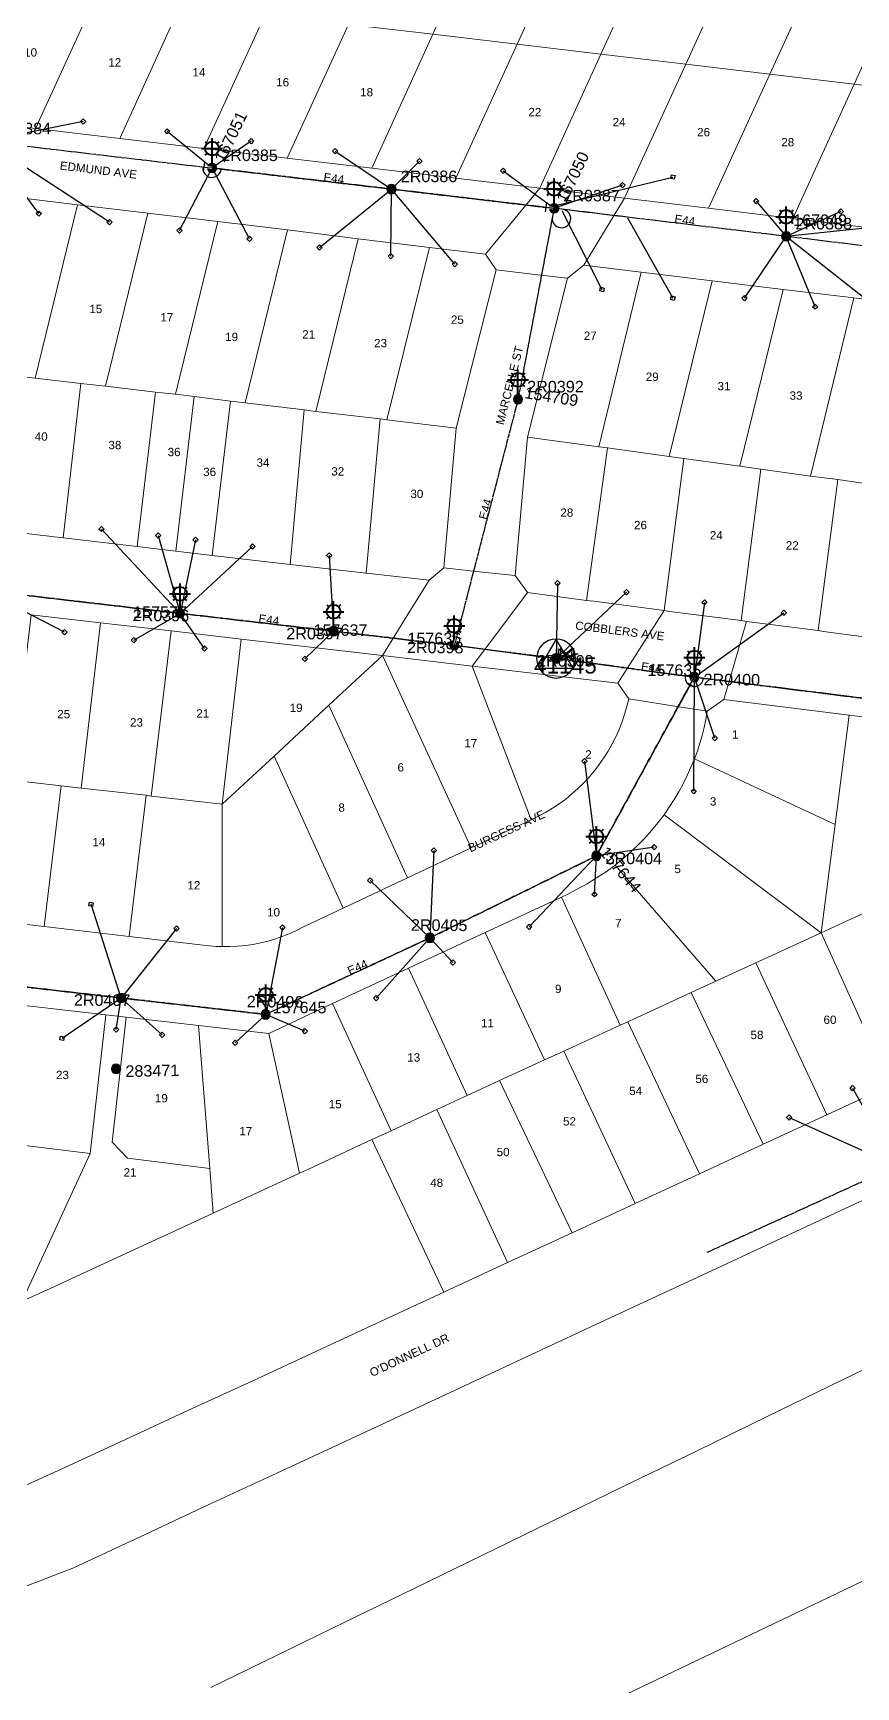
# Model space of a CAD drawing. Header units: metres. Extents: x 302407 to 305113, y 6184433 to 6187336.
# Drawn here: x 302997.6 to 303175.6, y 6186065.2 to 6186423.1 of the extents above; entities that cross this region are included whole.
import ezdxf
from ezdxf.enums import TextEntityAlignment as Align

# ---------------------------------------------------------------- set-up
doc = ezdxf.new("R2010")
doc.units = ezdxf.units.M
doc.linetypes.add('Cable Exist OH', pattern=[1, 1, 0])
doc.layers.get('0').update_dxf_attribs({"color": 6})
for name, color, linetype, lineweight in [('Cadastre Buildings_SP_EXT', 7, 'Continuous', 5), ('Cadastre Land Parcels_SP_EXT', 7, 'Continuous', 5), ('Cadastre Roads_SP_EXT', 7, 'Continuous', 5)]:
    doc.layers.add(name, color=color, linetype=linetype, lineweight=lineweight)
for name, color, linetype in [('Equip_LV_EXT', 7, 'Continuous'), ('Equip_SP_SL_EXT', 7, 'Continuous'), ('Mains_HV_EXT', 7, 'Continuous'), ('Mains_LV_EXT', 7, 'Continuous'), ('Mains_SL_EXT', 7, 'Continuous'), ('Services_SP_EXT', 7, 'Continuous'), ('Sub_SP_TR_HV_LV_EXT', 7, 'Continuous'), ('SupportsOH_SP_TR_HV_LV_SL_EXT', 7, 'Continuous')]:
    doc.layers.add(name, color=color, linetype=linetype)
doc.styles.add('iecARIAL', font='arial.ttf', dxfattribs={"height": 2})
doc.styles.add('POLE_LABEL', font='arial.ttf')
doc.styles.get("Standard").update_dxf_attribs({"font": 'arial.ttf'})

# ---------------------------------------------------------------- blocks, each defined once
blk = doc.blocks.new('SUB_POLE_EXT')
blk.add_wipeout([(0, 4.22), (0.42, 4.2), (0.83, 4.14), (1.21, 4.05), (1.62, 3.9), (1.99, 3.72), (2.35, 3.51), (2.68, 3.26), (2.99, 2.99), (3.28, 2.66), (3.52, 2.34), (3.76, 1.92), (3.9, 1.62), (4.04, 1.23), (4.18, 0.63), (4.22, 0), (4.18, -0.61), (4.06, -1.15), (3.9, -1.62), (3.58, -2.24), (3.22, -2.73), (2.97, -3.01), (2.68, -3.26), (2.36, -3.5), (2, -3.72), (1.64, -3.89), (1.25, -4.03), (0.82, -4.14), (0.42, -4.2), (0, -4.22), (-0.41, -4.2), (-0.8, -4.15), (-1.21, -4.05), (-1.62, -3.9), (-1.99, -3.73), (-2.35, -3.51), (-2.68, -3.26), (-2.96, -3.02), (-3.23, -2.72), (-3.51, -2.35), (-3.71, -2.01), (-3.91, -1.6), (-4.05, -1.21), (-4.16, -0.76), (-4.22, -0.14), (-4.21, 0.39), (-4.14, 0.83), (-4.03, 1.27), (-3.9, 1.63), (-3.71, 2.02), (-3.5, 2.37), (-3.28, 2.67), (-2.99, 2.99), (-2.68, 3.27), (-2.33, 3.52), (-1.98, 3.73), (-1.63, 3.9), (-1.2, 4.05), (-0.78, 4.15), (-0.4, 4.21)])
blk.add_line((2.16, 0.48), (2.16, 0.48, 0))
blk.add_lwpolyline([(-4.22, 0, 1), (4.22, 0, 1)], format="xyb", close=True)
blk.add_lwpolyline([(2.14, 0.52), (0, 4.22), (-3.66, -2.11), (3.66, -2.11)], close=True)
for tag, height, flags, p in [('ASSET_NUM', 3.5, 8, (2, 2)), ('STREET_CODE', 0.2, 9, (1.5, 0)), ('CONSTRUCTED_VOLTAGE', 0.2, 9, (1.5, -0.2)), ('OPERATING_VOLTAGE', 0.2, 9, (1.5, -0.6)), ('OPERATED_BY', 0.2, 9, (1.5, -0.8)), ('ORIENTATION', 0.2, 9, (1.5, -1.2)), ('OWNED_BY', 0.2, 9, (1.5, -1.4)), ('SECONDARY_VOLTAGE', 0.2, 9, (1.5, -1.6)), ('STATE', 0.2, 9, (1.5, -1.8)), ('SUBSTATION_TYPE', 0.2, 9, (1.5, -2)), ('STREETNAME', 0.2, 9, (1.5, -2.8)), ('SUBURB', 0.2, 9, (1.5, -3)), ('Z', 0.2, 1, (1.5, -3.4)), ('NO_PHASES', 0.2, 9, (1.5, -0.4)), ('MAINTAINED_BY', 0.2, 9, (1.5, -1)), ('USAGE', 0.2, 9, (1.5, -2.2)), ('LEGEND', 0.2, 9, (1.5, -2.4)), ('LOCATION', 0.2, 9, (1.5, -2.6)), ('NOTES', 0.2, 9, (1.5, -3.2))]:
    blk.add_attdef(tag, text='', height=height, dxfattribs=dict(flags=flags)).set_placement(p, align=Align.MIDDLE_LEFT)
blk = doc.blocks.new('LV_OH_LINKS_DISTFUSE_EXT')
for p, q in [((0, 0), (0.96, 0)), ((3.84, 0), (4.8, 0))]:
    blk.add_line(p, q)
blk.add_lwpolyline([(3.84, -1.2), (3.84, 1.2), (0.96, -1.2), (0.96, 1.2)], close=True)
at = {"flags": 9}
for tag, p in [('ACTUAL_STATUS', (0, 0)), ('CONSTRUCTED_VOLTAGE', (0, -0.2)), ('OPERATING_VOLTAGE', (0, -0.6)), ('ORIENTATION', (0, -0.8)), ('OWNED_BY', (0, -1)), ('STATE', (0, -1.2)), ('SWITCH_TYPE', (0, -1.4)), ('NO_PHASES', (0, -0.4)), ('USAGE', (0, -1.6)), ('NOTES', (0, -1.8))]:
    blk.add_attdef(tag, text='', height=0.2, dxfattribs=at).set_placement(p, align=Align.MIDDLE_LEFT)
at = {"flags": 1}
blk.add_attdef('Z', (0, 0), '', height=0.2, dxfattribs=at)
blk = doc.blocks.new('SL_LANTERN_EXT')
at = {"lineweight": 40}
for p, q in [((-2.25, 4.22), (2.25, 4.22)), ((-1.46, 5.68), (-1.06, 5.28)), ((0, 1.97), (0, 6.47)), ((1.46, 5.68), (1.06, 5.28)), ((-1.46, 2.76), (-1.06, 3.16)), ((0, 0), (0, 2.72)), ((1.46, 2.76), (1.06, 3.16))]:
    blk.add_line(p, q, dxfattribs=at)
blk.add_circle((0, 4.22), 1.5, dxfattribs=at)
at = {"style": 'iecARIAL', "flags": 8}
blk.add_attdef('ASSET_NUM', (1.5, 1.5), '', height=2.5, dxfattribs=at)
for tag, p, height, flags in [('OPERATING_VOLTAGE', (0.98, -1.65), 0.2, 9), ('ORIENTATION', (0.98, -1.85), 0.2, 9), ('OWNED_BY', (0.98, -2.05), 0.2, 9), ('STATE', (0.98, -2.25), 0.2, 9), ('CONSTRUCTED_VOLTAGE', (0.98, -0.65), 0.2, 9), ('CONTROL_TYPE', (0.98, -0.85), 0.2, 9), ('LANTERN_PURPOSE', (0.98, -1.05), 0.2, 9), ('LANTERN_TYPE', (0.98, -1.25), 0.2, 9), ('NO_PHASES', (0.98, -1.45), 0.2, 9), ('USAGE', (0.98, -2.45), 0.2, 9), ('CEXIST', (0.98, -2.65), 0.2, 9), ('CNEW', (0.98, -2.85), 0.2, 9), ('CNUMBER', (0.98, -3.05), 0.2, 9), ('CREMOVE', (0.98, -3.25), 0.2, 9), ('CREPLACE', (0.98, -3.45), 0.2, 9), ('LKINGHEIGHT', (0.98, -3.65), 0.2, 9), ('LNUMBER', (2.18, -3.25), 2.5, 8), ('LBRACKET', (0.98, -3.85), 0.2, 9), ('LBRACKETVOCAB', (0.98, -4.05), 0.2, 9), ('LCATEGORY', (0.98, -4.25), 0.2, 9), ('LCHARGE1', (0.98, -4.45), 0.2, 9), ('LCHARGE1PERCENT', (0.98, -4.65), 0.2, 9), ('LCHARGE2', (0.98, -4.85), 0.2, 9), ('LCHARGE2PERCENT', (0.98, -5.05), 0.2, 9), ('LCHARGE3', (0.98, -5.25), 0.2, 9), ('LCHARGE3PERCENT', (0.98, -5.45), 0.2, 9), ('LEXIST', (0.98, -5.65), 0.2, 9), ('LLAMP', (0.98, -5.85), 0.2, 9), ('LLAMPVOCAB', (0.98, -6.05), 0.2, 9), ('LMAST', (0.98, -6.25), 0.2, 9), ('LMASTVOCAB', (0.98, -6.45), 0.2, 9), ('LNEW', (0.98, -6.65), 0.2, 9), ('LANTNUMBER', (0.98, -6.85), 0.2, 9), ('LOUTREACH', (0.98, -7.25), 0.2, 9), ('STREETNAME', (0.98, -9.25), 0.2, 9), ('SUBURB', (0.98, -9.45), 0.2, 1), ('LOUTREACHVOCAB', (0.98, -7.45), 0.2, 9), ('LRATECODE', (0.98, -7.65), 0.2, 9), ('LREMOVE', (0.98, -7.85), 0.2, 9), ('LREPLACE', (0.98, -8.05), 0.2, 9), ('LTYPE', (0.98, -8.25), 0.2, 9), ('LTYPEVOCAB', (0.98, -8.45), 0.2, 9), ('LEGEND', (0.98, -8.65), 0.2, 9), ('LOCATION', (0.98, -8.85), 0.2, 9), ('NOTES', (0.98, -9.05), 0.2, 9)]:
    blk.add_attdef(tag, p, '', height=height, dxfattribs=dict(flags=flags))
blk = doc.blocks.new('CCP_EXT')
blk.add_wipeout([(0, 0.57), (0.57, 0), (0, -0.57), (-0.57, 0)])
blk.add_lwpolyline([(-0.57, 0), (0, 0.57), (0.57, 0), (0, -0.57), (-0.57, 0)])
at = {"flags": 1}
blk.add_attdef('Z', (0, 0), '', height=0.2, dxfattribs=at)
at = {"flags": 9}
for tag, p in [('CCP_TYPE', (0, 0)), ('CONSTRUCTED_VOLTAGE', (0, -0.2)), ('OPERATING_VOLTAGE', (0, -0.6)), ('ORIENTATION', (0, -0.8)), ('OWNED_BY', (0, -1)), ('STATE', (0, -1.8)), ('NO_PHASES', (0, -0.4)), ('USAGE', (0, -1.2)), ('LEGEND', (0, -1.4)), ('LIFE_SUPPORT', (0, -1.6)), ('NOTES', (0, -2))]:
    blk.add_attdef(tag, text='', height=0.2, dxfattribs=at).set_placement(p, align=Align.MIDDLE_LEFT)
blk = doc.blocks.new('POLE_EXT')
blk.add_hatch(color=256).paths.add_polyline_path([(-1, 0, 1), (1, 0, 1)])
blk.add_lwpolyline([(-1, 0, 1), (1, 0, 1)], format="xyb", close=True)
for tag, height, flags, p in [('pNumber', 2.5, 8, (-17.84, 2.07)), ('OWNED_BY', 0.2, 9, (1.35, -0.4)), ('SPECIAL_USE', 0.2, 9, (1.35, -0.8)), ('STATE', 0.2, 9, (1.35, -1)), ('cLV', 0.2, 9, (1.35, -1.4)), ('hDepth', 0.2, 9, (1.35, -1.6)), ('hDia', 0.2, 9, (1.35, -1.8)), ('cHV', 0.2, 9, (1.35, -2)), ('cLinedev', 0.2, 9, (1.35, -3.4)), ('PARENT', 0.2, 9, (1.35, -0.6)), ('USAGE', 0.2, 9, (1.35, -1.2)), ('LBRACKET', 0.2, 9, (1.35, -2.2)), ('LExisting', 0.2, 9, (1.35, -2.4)), ('LANTNUMBER', 0.2, 9, (1.35, -2.6)), ('LOther', 0.2, 9, (1.35, -2.8)), ('LRemove', 0.2, 9, (1.35, -3)), ('LEGEND', 0.2, 9, (1.35, -3.2)), ('LOCATION', 0.2, 9, (1.35, -3.6)), ('pExisting', 0.2, 9, (1.35, -3.8)), ('pFooting', 0.2, 9, (1.35, -4.4)), ('pNew', 0.2, 9, (1.35, -4.6)), ('pRelocate', 0.2, 9, (1.35, -5)), ('pRemove', 0.2, 9, (1.35, -5.2)), ('pReplace', 0.2, 9, (1.35, -5.4)), ('pStay', 0.2, 9, (1.35, -5.6)), ('pType', 0.2, 9, (1.35, -5.8)), ('cspan', 0.2, 9, (1.35, -6)), ('STREETNAME', 0.2, 9, (1.35, -6.2)), ('SUBURB', 0.2, 9, (1.35, -6.4)), ('OPERATED_BY', 0.2, 9, (1.36, -7.01)), ('PFNUMBER', 0.2, 9, (1.35, -4)), ('NEWPFNUMBER', 0.2, 9, (1.35, -4.2)), ('NOTES', 0.2, 9, (1.35, -6.6)), ('MAINTAINED_BY', 0.2, 9, (1.36, -6.81))]:
    blk.add_attdef(tag, text='', height=height, dxfattribs=dict(flags=flags)).set_placement(p, align=Align.MIDDLE_LEFT)
at = {"style": 'POLE_LABEL'}
for tag, height, flags, p in [('STRUCTURE_PLANT_NUMBER', 0.2, 9, (1.35, 0.03)), ('ASSET_NUM', 2.5, 8, (2, 2)), ('STREET_CODE', 0.2, 9, (1.35, -0.2))]:
    blk.add_attdef(tag, text='', height=height, dxfattribs=dict(at, flags=flags)).set_placement(p, align=Align.MIDDLE_LEFT)
at = {"flags": 1}
blk.add_attdef('Z', (1.35, -7.33), '', height=0.2, dxfattribs=at)
blk = doc.blocks.new('End Shackle_EXT')
blk.add_wipeout([(0, 0.25), (1.81, 0.25), (1.82, -0.25), (0, -0.25)])
blk.add_line((1.81, -1), (1.81, 1))
at = {"flags": 1}
blk.add_attdef('Z', (0, 0), '', height=0.2, dxfattribs=at)
at = {"flags": 9}
for tag, p in [('CONNECTOR_TYPE', (0, 0)), ('CONSTRUCTED_VOLTAGE', (0, -0.2)), ('OPERATING_VOLTAGE', (0, -0.6)), ('ORIENTATION', (0, -0.8)), ('OWNED_BY', (0, -1)), ('STATE', (0, -1.2)), ('NO_PHASES', (0, -0.4)), ('USAGE', (0, -1.4)), ('NOTES', (0, -1.6))]:
    blk.add_attdef(tag, text='', height=0.2, dxfattribs=at).set_placement(p, align=Align.MIDDLE_LEFT)

msp = doc.modelspace()

# ---------------------------------------------------------------- linework, layer by layer
at = {"layer": 'Cadastre Land Parcels_SP_EXT', "linetype": 'Continuous'}
for points in [[(303084.1, 6186422.87), (303097.37, 6186452.03), (303079.21, 6186454.18), (303065.86, 6186425.03), (303084.1, 6186422.87)], [(303115.66, 6186449.89), (303097.37, 6186452.03), (303084.1, 6186422.87), (303102.31, 6186420.71), (303115.66, 6186449.89)], [(303133.78, 6186447.75), (303115.66, 6186449.89), (303102.31, 6186420.71), (303120.44, 6186418.56), (303133.78, 6186447.75)], [(303138.8, 6186416.38), (303152.12, 6186445.53), (303133.78, 6186447.75), (303120.44, 6186418.56), (303138.8, 6186416.38)], [(303157.01, 6186414.22), (303170.35, 6186443.36), (303152.12, 6186445.53), (303138.8, 6186416.38), (303157.01, 6186414.22)], [(303175.28, 6186412.05), (303188.62, 6186441.24), (303170.35, 6186443.36), (303157.01, 6186414.22), (303175.28, 6186412.05)], [(303207.07, 6186439), (303188.62, 6186441.24), (303175.28, 6186412.05), (303193.66, 6186409.8), (303207.07, 6186439)], [(303011.38, 6186431.5), (302993.21, 6186433.65), (302979.89, 6186404.6), (302998.12, 6186402.46), (303011.38, 6186431.5)], [(303029.58, 6186429.34), (303011.38, 6186431.5), (302998.12, 6186402.46), (303016.37, 6186400.31), (303029.58, 6186429.34)], [(303047.81, 6186427.17), (303029.58, 6186429.34), (303016.37, 6186400.31), (303034.53, 6186398.17), (303047.81, 6186427.17)], [(303065.86, 6186425.03), (303047.81, 6186427.17), (303034.53, 6186398.17), (303052.58, 6186396.03), (303065.86, 6186425.03)], [(303084.1, 6186422.87), (303065.86, 6186425.03), (303052.58, 6186396.03), (303070.91, 6186393.88), (303084.1, 6186422.87)], [(303120.44, 6186418.56), (303102.31, 6186420.71), (303089.06, 6186391.75), (303107.22, 6186389.6), (303120.44, 6186418.56)], [(303138.8, 6186416.38), (303120.44, 6186418.56), (303107.22, 6186389.6), (303125.55, 6186387.38), (303138.8, 6186416.38)], [(303157.01, 6186414.22), (303138.8, 6186416.38), (303125.55, 6186387.38), (303143.73, 6186385.22), (303157.01, 6186414.22)], [(303175.28, 6186412.05), (303157.01, 6186414.22), (303143.73, 6186385.22), (303161.96, 6186382.99), (303175.28, 6186412.05)], [(303193.66, 6186409.8), (303175.28, 6186412.05), (303161.96, 6186382.99), (303180.31, 6186380.75), (303193.66, 6186409.8)], [(303007.16, 6186385.95), (302991.91, 6186387.82), (302982.78, 6186350.33), (302991.78, 6186349.23), (302998.03, 6186348.46), (303007.16, 6186385.95)], [(303022.41, 6186384.15), (303007.16, 6186385.95), (302998.03, 6186348.46), (303007.92, 6186347.31), (303013.25, 6186346.75), (303022.41, 6186384.15)], [(303037.55, 6186382.34), (303022.41, 6186384.15), (303013.25, 6186346.75), (303024.08, 6186345.43), (303028.39, 6186344.95), (303037.55, 6186382.34)], [(303052.67, 6186380.52), (303037.55, 6186382.34), (303028.39, 6186344.95), (303032.41, 6186344.45), (303040.3, 6186343.48), (303043.51, 6186343.12), (303052.67, 6186380.52)], [(303067.93, 6186378.63), (303052.67, 6186380.52), (303043.51, 6186343.12), (303056.26, 6186341.57), (303058.76, 6186341.27), (303067.93, 6186378.63)], [(303083.38, 6186376.74), (303067.93, 6186378.63), (303058.76, 6186341.27), (303072.71, 6186339.62), (303074.11, 6186339.45), (303083.38, 6186376.74)], [(303097.77, 6186371.92), (303095.5, 6186375.28), (303083.38, 6186376.74), (303074.11, 6186339.45), (303089.14, 6186337.64), (303097.77, 6186371.92)], [(303129.2, 6186371.4), (303116.75, 6186372.94), (303113.21, 6186370.07), (303104.58, 6186335.69), (303120.01, 6186333.57), (303129.2, 6186371.4)], [(303144.54, 6186369.5), (303129.2, 6186371.4), (303120.01, 6186333.57), (303121.85, 6186333.34), (303135.19, 6186331.5), (303144.54, 6186369.5)], [(303159.86, 6186367.67), (303144.54, 6186369.5), (303135.19, 6186331.5), (303138.38, 6186331.05), (303150.51, 6186329.38), (303159.86, 6186367.67)], [(303175.2, 6186365.81), (303159.86, 6186367.67), (303150.51, 6186329.38), (303155.03, 6186328.77), (303165.79, 6186327.27), (303175.2, 6186365.81)], [(303190.46, 6186363.98), (303175.2, 6186365.81), (303165.79, 6186327.27), (303171.7, 6186326.5), (303181.12, 6186325.18), (303190.46, 6186363.98)], [(302998.03, 6186348.46), (302991.78, 6186349.23), (302987.94, 6186315.74), (303004.08, 6186313.86), (303007.92, 6186347.31), (302998.03, 6186348.46)], [(303013.25, 6186346.75), (303007.92, 6186347.31), (303004.08, 6186313.86), (303020.14, 6186311.98), (303024.08, 6186345.43), (303013.25, 6186346.75)], [(303028.39, 6186344.95), (303024.08, 6186345.43), (303020.14, 6186311.98), (303028.46, 6186311.01), (303032.41, 6186344.45), (303028.39, 6186344.95)], [(303028.46, 6186311.01), (303036.36, 6186310.09), (303040.3, 6186343.48), (303032.41, 6186344.45), (303028.46, 6186311.01)], [(303053.22, 6186308.13), (303056.26, 6186341.57), (303043.51, 6186343.12), (303040.3, 6186343.48), (303036.36, 6186310.09), (303053.22, 6186308.13)], [(303058.76, 6186341.27), (303056.26, 6186341.57), (303053.22, 6186308.13), (303069.67, 6186306.25), (303072.71, 6186339.62), (303058.76, 6186341.27)], [(303086.44, 6186307.38), (303089.14, 6186337.64), (303074.11, 6186339.45), (303072.71, 6186339.62), (303069.67, 6186306.25), (303083.29, 6186304.71), (303086.44, 6186307.38)], [(303120.01, 6186333.57), (303104.58, 6186335.69), (303101.87, 6186305.72), (303104.55, 6186302.07), (303117.3, 6186300.34), (303121.85, 6186333.34), (303120.01, 6186333.57)], [(303138.38, 6186331.05), (303135.19, 6186331.5), (303121.85, 6186333.34), (303117.3, 6186300.34), (303118.89, 6186300.16), (303134.13, 6186298.15), (303138.38, 6186331.05)], [(303155.03, 6186328.77), (303150.51, 6186329.38), (303138.38, 6186331.05), (303134.13, 6186298.15), (303135.34, 6186297.98), (303150.78, 6186295.98), (303155.03, 6186328.77)], [(303171.7, 6186326.5), (303165.79, 6186327.27), (303155.03, 6186328.77), (303150.78, 6186295.98), (303151.99, 6186295.81), (303167.44, 6186293.8), (303171.7, 6186326.5)], [(303188.45, 6186324.12), (303181.12, 6186325.18), (303171.7, 6186326.5), (303167.44, 6186293.8), (303168.64, 6186293.64), (303184.49, 6186291.53), (303188.45, 6186324.12)], [(303012.19, 6186295.52), (302997.16, 6186297.25), (302992.97, 6186261.45), (303003.69, 6186260.25), (303008.02, 6186259.73), (303012.19, 6186295.52)], [(303027.44, 6186293.74), (303012.19, 6186295.52), (303008.02, 6186259.73), (303022.04, 6186258.21), (303023.15, 6186258.01), (303027.44, 6186293.74)], [(303042.58, 6186291.95), (303027.44, 6186293.74), (303023.15, 6186258.01), (303038.48, 6186256.27), (303042.58, 6186291.95)], [(303073.16, 6186288.43), (303042.58, 6186291.95), (303038.48, 6186256.27), (303049.76, 6186266.67), (303061.59, 6186277.7), (303073.16, 6186288.43)], [(303092.39, 6186246.8), (303073.16, 6186288.43), (303061.59, 6186277.7), (303078.6, 6186240.32), (303092.39, 6186246.8)], [(303174.2, 6186275.53), (303147.03, 6186278.91), (303143.48, 6186276.34), (303143.19, 6186274.59), (303142.82, 6186272.85), (303142.39, 6186271.12), (303141.89, 6186269.42), (303141.32, 6186267.74), (303140.7, 6186266.08), (303171.13, 6186251.86), (303174.2, 6186275.53)], [(303078.6, 6186240.32), (303061.59, 6186277.7), (303049.76, 6186266.67), (303064.65, 6186233.75), (303078.6, 6186240.32)], [(303181.22, 6186234.47), (303186.21, 6186235.75), (303190.47, 6186273.48), (303174.2, 6186275.53), (303171.13, 6186251.86), (303168.12, 6186228.4), (303181.22, 6186234.47)], [(303064.65, 6186233.75), (303049.76, 6186266.67), (303038.48, 6186256.27), (303038.48, 6186225.42), (303040.17, 6186225.42), (303041.85, 6186225.5), (303043.52, 6186225.65), (303045.18, 6186225.89), (303046.83, 6186226.21), (303048.46, 6186226.61), (303050.07, 6186227.09), (303051.65, 6186227.65), (303053.21, 6186228.29), (303054.73, 6186229), (303056.21, 6186229.78), (303064.65, 6186233.75)], [(303171.13, 6186251.86), (303140.7, 6186266.08), (303139.94, 6186264.25), (303139.13, 6186262.44), (303138.26, 6186260.67), (303137.32, 6186258.93), (303136.31, 6186257.23), (303135.25, 6186255.57), (303134.12, 6186253.95), (303168.12, 6186228.4), (303171.13, 6186251.86)], [(303003.69, 6186260.25), (302992.97, 6186261.45), (302985.55, 6186262.31), (302981.95, 6186231.83), (302999.99, 6186229.77), (303003.69, 6186260.25)], [(303022.04, 6186258.21), (303008.02, 6186259.73), (303003.69, 6186260.25), (302999.99, 6186229.77), (303018.34, 6186227.63), (303022.04, 6186258.21)], [(303038.48, 6186256.27), (303023.15, 6186258.01), (303022.04, 6186258.21), (303018.34, 6186227.63), (303034.39, 6186225.75), (303035.75, 6186225.55), (303037.12, 6186225.44), (303038.48, 6186225.42), (303038.48, 6186256.27)], [(303168.12, 6186228.4), (303134.12, 6186253.95), (303132.8, 6186252.21), (303131.41, 6186250.53), (303129.96, 6186248.91), (303128.44, 6186247.34), (303126.86, 6186245.84), (303125.23, 6186244.4), (303123.54, 6186243.04), (303145.35, 6186217.96), (303153.97, 6186221.93), (303168.12, 6186228.4)], [(303124.6, 6186208.43), (303126.3, 6186209.17), (303139.98, 6186215.48), (303145.35, 6186217.96), (303123.54, 6186243.04), (303121.56, 6186241.61), (303119.53, 6186240.27), (303117.45, 6186239.01), (303115.32, 6186237.82), (303113.15, 6186236.72), (303111.92, 6186236.15), (303124.6, 6186208.43)], [(303108.24, 6186200.92), (303112.42, 6186202.82), (303124.6, 6186208.43), (303111.92, 6186236.15), (303095.42, 6186228.47), (303108.24, 6186200.92)], [(303196.68, 6186201.66), (303181.22, 6186234.47), (303168.12, 6186228.4), (303183.08, 6186195.38), (303196.68, 6186201.66)], [(303108.24, 6186200.92), (303095.42, 6186228.47), (303078.85, 6186220.75), (303091.5, 6186193.16), (303098.54, 6186196.44), (303108.24, 6186200.92)], [(303183.08, 6186195.38), (303168.12, 6186228.4), (303153.97, 6186221.93), (303169.32, 6186189.02), (303183.08, 6186195.38)], [(303091.5, 6186193.16), (303078.85, 6186220.75), (303062.41, 6186213.1), (303075.05, 6186185.54), (303084.96, 6186190.15), (303091.5, 6186193.16)], [(303169.32, 6186189.02), (303153.97, 6186221.93), (303145.35, 6186217.96), (303139.98, 6186215.48), (303155.53, 6186182.64), (303169.32, 6186189.02)], [(303155.53, 6186182.64), (303139.98, 6186215.48), (303126.3, 6186209.17), (303141.76, 6186176.27), (303155.53, 6186182.64)], [(303013.32, 6186210.64), (302995.17, 6186212.77), (302991.74, 6186182.88), (303009.93, 6186180.65), (303013.32, 6186210.64)], [(303017.76, 6186210.13), (303013.32, 6186210.64), (303009.93, 6186180.65), (302995.24, 6186148.68), (303002.07, 6186151.79), (303015.89, 6186158.17), (303029.56, 6186164.46), (303036.57, 6186167.7), (303035.85, 6186177.41), (303018, 6186179.61), (303014.71, 6186183.06), (303017.76, 6186210.13)], [(303033.4, 6186208.35), (303017.76, 6186210.13), (303014.71, 6186183.06), (303018, 6186179.61), (303035.85, 6186177.41), (303033.4, 6186208.35)], [(303070.91, 6186183.67), (303075.05, 6186185.54), (303062.41, 6186213.1), (303048.63, 6186206.64), (303055.23, 6186176.36), (303057.2, 6186177.27), (303070.91, 6186183.67)], [(303043.55, 6186170.94), (303055.23, 6186176.36), (303048.63, 6186206.64), (303033.4, 6186208.35), (303035.85, 6186177.41), (303036.57, 6186167.7), (303043.55, 6186170.94)], [(303141.76, 6186176.27), (303126.3, 6186209.17), (303124.6, 6186208.43), (303112.42, 6186202.82), (303127.88, 6186169.82), (303141.76, 6186176.27)], [(303127.88, 6186169.82), (303112.42, 6186202.82), (303108.24, 6186200.92), (303098.54, 6186196.44), (303114.2, 6186163.49), (303127.88, 6186169.82)], [(303114.2, 6186163.49), (303098.54, 6186196.44), (303091.5, 6186193.16), (303084.96, 6186190.15), (303100.22, 6186157.04), (303114.2, 6186163.49)], [(303100.22, 6186157.04), (303084.96, 6186190.15), (303075.05, 6186185.54), (303070.91, 6186183.67), (303086.44, 6186150.66), (303100.22, 6186157.04)]]:
    msp.add_lwpolyline(points, close=True, dxfattribs=at)
for points in [[(303043.68, 6186024.22), (303168.02, 6186083.78), (303392.46, 6186191.37), (303395.16, 6186192.62), (303454.25, 6186223.3)], [(303356.91, 6185917.44), (303395.16, 6186192.62), (303392.46, 6186191.37), (303168.03, 6186083.78), (303043.68, 6186024.22)], [(303188.4, 6186139.25), (303172.46, 6186131.49), (303156.6, 6186123.78), (303141.11, 6186116.24), (303125.29, 6186108.56), (303109.9, 6186101.04), (303094.72, 6186093.61), (303080.21, 6186086.57), (303065.16, 6186079.24), (303050.38, 6186072.06), (303036.04, 6186065.08)]]:
    msp.add_lwpolyline(points, dxfattribs=at)
at = {"layer": 'Cadastre Roads_SP_EXT', "linetype": 'Continuous'}
msp.add_lwpolyline([(302995.99, 6186086.99), (302999.11, 6186088.12), (303002.2, 6186089.34), (303006.2, 6186090.91), (303020.72, 6186097.65), (303035.3, 6186104.49), (303050.31, 6186111.44), (303065.23, 6186118.41), (303080.27, 6186125.35), (303095.44, 6186132.44), (303110.87, 6186139.65), (303126.64, 6186147.01), (303142.34, 6186154.29), (303158.45, 6186161.8), (303174.28, 6186169.17), (303190.37, 6186176.6)], dxfattribs=at)
at = {"layer": 'Mains_LV_EXT', "linetype": 'Continuous'}
for points in [[(303034.32, 6186394.18, 1.022343), (303038.3, 6186393.71)], [(303109.95, 6186383.24, 2.306516), (303112.3, 6186384.97)], [(303138.69, 6186283.99, 1.0229), (303142.66, 6186283.49)]]:
    msp.add_lwpolyline(points, format="xyb", dxfattribs=at)
at = {"layer": 'Mains_LV_EXT', "linetype": 'Cable Exist OH'}
for points in [[(303160.56, 6186379.14), (303126.2, 6186383.29)], [(303218.55, 6186372.02), (303160.56, 6186379.14)], [(302986.83, 6186302.51), (303029.38, 6186297.55)], [(303029.38, 6186297.55), (303062.61, 6186293.68)], [(303016.65, 6186214.29), (302968.83, 6186219.81)], [(303047.92, 6186210.74), (303016.65, 6186214.29)]]:
    msp.add_lwpolyline(points, dxfattribs=at)
at = {"layer": 'Mains_SL_EXT', "linetype": 'Cable Exist OH'}
for points in [[(303218.55, 6186372.02), (303160.56, 6186379.14)], [(303029.38, 6186297.55), (302986.83, 6186302.51), (302945.29, 6186307.46)], [(303062.61, 6186293.68), (303029.38, 6186297.55)], [(302968.83, 6186219.81), (303016.65, 6186214.29), (303047.92, 6186210.74)]]:
    msp.add_lwpolyline(points, dxfattribs=at)

# ---------------------------------------------------------------- block references
at = {"layer": 'Equip_SP_SL_EXT'}
ref = msp.add_blockref('SL_LANTERN_EXT', (303036.31, 6186393.94), dxfattribs=at)
ref.add_attrib('ASSET_NUM', '167051', dxfattribs={"layer": '0', "height": 2.5, "rotation": 64.289, "style": 'iecARIAL'}).set_placement((303037.81, 6186395.45), align=Align.MIDDLE_LEFT)
ref = msp.add_blockref('SL_LANTERN_EXT', (303110.32, 6186385.21), dxfattribs=at)
ref.add_attrib('ASSET_NUM', '167050', dxfattribs={"layer": '0', "height": 2.5, "rotation": 64.3429, "style": 'iecARIAL'}).set_placement((303111.82, 6186386.71), align=Align.MIDDLE_LEFT)
ref = msp.add_blockref('SL_LANTERN_EXT', (303160.56, 6186379.14), dxfattribs=at)
ref.add_attrib('ASSET_NUM', '167049', dxfattribs={"layer": '0', "height": 2.5, "style": 'iecARIAL'}).set_placement((303162.06, 6186380.64), align=Align.BOTTOM_LEFT)
ref = msp.add_blockref('SL_LANTERN_EXT', (303102.51, 6186343.87), dxfattribs=at)
ref.add_attrib('ASSET_NUM', '154709', dxfattribs={"layer": '0', "height": 2.5, "rotation": 351.0554, "style": 'iecARIAL'}).set_placement((303104.01, 6186345.37), align=Align.MIDDLE_LEFT)
ref = msp.add_blockref('SL_LANTERN_EXT', (303029.38, 6186297.55), dxfattribs=at)
ref.add_attrib('ASSET_NUM', '157577', dxfattribs={"layer": '0', "height": 2.5, "style": 'iecARIAL'}).set_placement((303030.89, 6186299.05), align=Align.TOP_RIGHT)
ref = msp.add_blockref('SL_LANTERN_EXT', (303062.61, 6186293.68), dxfattribs=at)
ref.add_attrib('ASSET_NUM', '157637', dxfattribs={"layer": '0', "height": 2.5, "style": 'iecARIAL'}).set_placement((303064.11, 6186295.18), align=Align.TOP_CENTER)
ref = msp.add_blockref('SL_LANTERN_EXT', (303088.73, 6186290.62), dxfattribs=at)
ref.add_attrib('ASSET_NUM', '157636', dxfattribs={"layer": '0', "height": 2.5, "style": 'iecARIAL'}).set_placement((303090.23, 6186292.13), align=Align.MIDDLE_RIGHT)
ref = msp.add_blockref('SL_LANTERN_EXT', (303140.67, 6186283.74), dxfattribs=at)
ref.add_attrib('ASSET_NUM', '157635', dxfattribs={"layer": '0', "height": 2.5, "style": 'iecARIAL'}).set_placement((303142.17, 6186285.24), align=Align.MIDDLE_RIGHT)
ref = msp.add_blockref('SL_LANTERN_EXT', (303119.47, 6186245.05), dxfattribs=at)
ref.add_attrib('ASSET_NUM', '157644', dxfattribs={"layer": '0', "height": 2.5, "rotation": 309.8516, "style": 'iecARIAL'}).set_placement((303120.97, 6186246.55), align=Align.MIDDLE_LEFT)
ref = msp.add_blockref('SL_LANTERN_EXT', (303047.92, 6186210.74), dxfattribs=at)
ref.add_attrib('ASSET_NUM', '157645', dxfattribs={"layer": '0', "height": 2.5, "style": 'iecARIAL'}).set_placement((303049.42, 6186212.24), align=Align.MIDDLE_LEFT)
at = {"layer": 'Sub_SP_TR_HV_LV_EXT'}
ref = msp.add_blockref('SUB_POLE_EXT', (303110.76, 6186287.77), dxfattribs=at)
ref.add_attrib('ASSET_NUM', '41145', dxfattribs={"layer": '0', "height": 3.5}).set_placement((303112.76, 6186288.02), align=Align.TOP_CENTER)
at = {"layer": 'SupportsOH_SP_TR_HV_LV_SL_EXT'}
ref = msp.add_blockref('POLE_EXT', (302987.25, 6186399.72), dxfattribs=at)
ref.add_attrib('ASSET_NUM', '2R0384', dxfattribs={"layer": '0', "height": 2.5, "style": 'POLE_LABEL'}).set_placement((302989.25, 6186400.47), align=Align.BOTTOM_LEFT)
ref = msp.add_blockref('POLE_EXT', (303102.51, 6186343.87), dxfattribs=at)
ref.add_attrib('ASSET_NUM', '2R0392', dxfattribs={"layer": '0', "height": 2.5, "style": 'POLE_LABEL'}).set_placement((303104.51, 6186344.62), align=Align.BOTTOM_LEFT)
ref = msp.add_blockref('POLE_EXT', (303029.38, 6186297.55), dxfattribs=at)
ref.add_attrib('ASSET_NUM', '2R0396', dxfattribs={"layer": '0', "height": 2.5, "rotation": 359.6296, "style": 'POLE_LABEL'}).set_placement((303031.38, 6186298.3), align=Align.TOP_RIGHT)
ref = msp.add_blockref('POLE_EXT', (303062.61, 6186293.68), dxfattribs=at)
ref.add_attrib('ASSET_NUM', '2R0397', dxfattribs={"layer": '0', "height": 2.5, "style": 'POLE_LABEL'}).set_placement((303064.61, 6186294.43), align=Align.TOP_RIGHT)
ref = msp.add_blockref('POLE_EXT', (303088.73, 6186290.62), dxfattribs=at)
ref.add_attrib('ASSET_NUM', '2R0398', dxfattribs={"layer": '0', "height": 2.5, "rotation": 359.6296, "style": 'POLE_LABEL'}).set_placement((303090.73, 6186291.38), align=Align.TOP_RIGHT)
ref = msp.add_blockref('POLE_EXT', (303140.67, 6186283.74), dxfattribs=at)
ref.add_attrib('ASSET_NUM', '2R0400', dxfattribs={"layer": '0', "height": 2.5, "rotation": 359.6296, "style": 'POLE_LABEL'}).set_placement((303142.67, 6186284.49), align=Align.TOP_LEFT)
ref = msp.add_blockref('POLE_EXT', (303083.45, 6186227.31), dxfattribs=at)
ref.add_attrib('ASSET_NUM', '2R0405', dxfattribs={"layer": '0', "height": 2.5, "rotation": 359.6296, "style": 'POLE_LABEL'}).set_placement((303085.45, 6186228.06), align=Align.BOTTOM_CENTER)
ref = msp.add_blockref('POLE_EXT', (303016.65, 6186214.29), dxfattribs=at)
ref.add_attrib('ASSET_NUM', '2R0407', dxfattribs={"layer": '0', "height": 2.5, "rotation": 359.6296, "style": 'POLE_LABEL'}).set_placement((303018.65, 6186215.05), align=Align.TOP_RIGHT)
ref = msp.add_blockref('POLE_EXT', (303047.92, 6186210.74), dxfattribs=at)
ref.add_attrib('ASSET_NUM', '2R0406', dxfattribs={"layer": '0', "height": 2.5, "rotation": 359.6296, "style": 'POLE_LABEL'}).set_placement((303049.92, 6186211.49), align=Align.BOTTOM_CENTER)
ref = msp.add_blockref('POLE_EXT', (303015.54, 6186198.95), dxfattribs=at)
ref.add_attrib('ASSET_NUM', '283471', dxfattribs={"layer": '0', "height": 2.5, "rotation": 1, "style": 'POLE_LABEL'}).set_placement((303017.54, 6186199.7), align=Align.TOP_LEFT)

# ---------------------------------------------------------------- texts
at = {"layer": 'Cadastre Land Parcels_SP_EXT'}
for s, p in [('10', (302995.65, 6186418.05)), ('12', (303013.86, 6186415.9)), ('14', (303032.07, 6186413.75)), ('16', (303050.19, 6186411.6)), ('18', (303068.36, 6186409.45)), ('22', (303104.76, 6186405.15)), ('24', (303123, 6186402.98)), ('26', (303141.27, 6186400.8)), ('28', (303159.49, 6186398.62)), ('15', (303009.75, 6186362.53)), ('17', (303025.13, 6186360.73)), ('25', (303087.98, 6186360.21)), ('19', (303039.14, 6186356.48)), ('21', (303055.83, 6186357.02)), ('23', (303071.38, 6186355.14)), ('27', (303116.75, 6186356.73)), ('29', (303130.16, 6186347.86)), ('31', (303145.69, 6186345.82)), ('33', (303161.28, 6186343.78)), ('40', (302997.95, 6186334.92)), ('38', (303013.89, 6186333.07)), ('36', (303026.7, 6186331.57)), ('36', (303034.39, 6186327.26)), ('34', (303045.93, 6186329.28)), ('32', (303062.12, 6186327.37)), ('30', (303079.23, 6186322.51)), ('28', (303111.69, 6186318.46)), ('26', (303127.62, 6186315.76)), ('24', (303144.03, 6186313.55)), ('22', (303160.46, 6186311.36)), ('19', (303053.11, 6186276.2)), ('25', (303002.81, 6186274.84)), ('23', (303018.57, 6186273.04)), ('21', (303032.91, 6186274.99)), ('1', (303148.82, 6186270.44)), ('17', (303090.89, 6186268.56)), ('2', (303117.06, 6186266.11)), ('6', (303076.44, 6186263.31)), ('8', (303063.65, 6186254.61)), ('3', (303144.03, 6186255.94)), ('14', (303010.42, 6186247.12)), ('5', (303136.35, 6186241.32)), ('12', (303030.97, 6186237.79)), ('10', (303048.22, 6186231.95)), ('7', (303123.52, 6186229.61)), ('9', (303110.52, 6186215.36)), ('60', (303168.62, 6186208.68)), ('11', (303094.51, 6186207.95)), ('58', (303152.83, 6186205.4)), ('13', (303078.55, 6186200.54)), ('23', (303002.54, 6186196.74)), ('56', (303140.89, 6186195.89)), ('19', (303023.94, 6186191.71)), ('15', (303061.57, 6186190.43)), ('54', (303126.59, 6186193.3)), ('52', (303112.26, 6186186.7)), ('17', (303042.21, 6186184.57)), ('50', (303097.89, 6186180.06)), ('21', (303017.17, 6186175.66)), ('48', (303083.52, 6186173.41))]:
    msp.add_text(s, height=1.8, dxfattribs=at).set_placement(p)
at = {"layer": 'Cadastre Roads_SP_EXT'}
for s, rotation, p in [('EDMUND AVE', 353.1758, (303003.3, 6186393.6)), ('MARCELLE ST', 75.8978, (303099.42, 6186338.21)), ('BURGESS AVE', 25.0659, (303092.23, 6186245.79)), ("O'DONNELL DR", 24.9101, (303070.93, 6186132.25))]:
    msp.add_text(s, height=1.8, rotation=rotation, dxfattribs=at).set_placement(p)
at = {"layer": 'Mains_LV_EXT'}
for rotation, p in [(352.1416, (303060.33, 6186391.11)), (351.9851, (303136.27, 6186382.08)), (74.3859, (303095.73, 6186317.69)), (352.2273, (303046.27, 6186295.58)), (351.5354, (303129.05, 6186285.23)), (23.8912, (303066.11, 6186219.23))]:
    msp.add_text('E44', height=1.8, rotation=rotation, dxfattribs=at).set_placement(p)

# ---------------------------------------------------------------- next in the draw order: linework, layer by layer
at = {"layer": 'Cadastre Land Parcels_SP_EXT', "linetype": 'Continuous'}
for points in [[(303105.39, 6186252.87), (303092.63, 6186286.12), (303073.16, 6186288.43), (303092.39, 6186246.8), (303105.39, 6186252.87)], [(303124.09, 6186282.44), (303092.63, 6186286.12), (303105.39, 6186252.87), (303106.95, 6186253.62), (303108.48, 6186254.45), (303109.98, 6186255.35), (303111.43, 6186256.32), (303112.83, 6186257.35), (303114.19, 6186258.45), (303115.49, 6186259.62), (303116.73, 6186260.84), (303117.92, 6186262.12), (303119.05, 6186263.46), (303120.11, 6186264.84), (303121.1, 6186266.27), (303122.03, 6186267.75), (303122.89, 6186269.27), (303123.67, 6186270.83), (303124.38, 6186272.43), (303125.02, 6186274.05), (303125.58, 6186275.71), (303126.06, 6186277.38), (303126.46, 6186279.08), (303124.09, 6186282.44)]]:
    msp.add_lwpolyline(points, close=True, dxfattribs=at)

# ---------------------------------------------------------------- next in the draw order: block references
at = {"layer": 'Equip_LV_EXT'}
for p in [(303110.35, 6186288.68), (303110.76, 6186288.77)]:
    msp.add_blockref('LV_OH_LINKS_DISTFUSE_EXT', p, dxfattribs=at)
at = {"layer": 'Mains_LV_EXT', "rotation": 74.38592824797209}
msp.add_blockref('End Shackle_EXT', (303088.73, 6186290.62), dxfattribs=at)
at = {"layer": 'Services_SP_EXT'}
for p in [(303008.42, 6186404.02), (303026.63, 6186401.88), (303044.74, 6186399.74), (303062.94, 6186397.59), (303081.22, 6186395.44), (303099.3, 6186393.31), (303125.11, 6186390.24), (303154.08, 6186386.73), (302998.82, 6186384.06), (303014.12, 6186382.23), (303172.37, 6186384.5), (303029.29, 6186380.43), (303044.41, 6186378.61), (303059.57, 6186376.75), (303074.98, 6186374.86), (303088.87, 6186373.15), (303151.49, 6186365.77), (303166.79, 6186363.92), (303012.41, 6186315.8), (303024.67, 6186314.37), (303032.75, 6186313.43), (303045.07, 6186311.99), (303061.63, 6186310.09), (303111.05, 6186304.09), (303125.99, 6186302.14), (303142.84, 6186299.93), (303160.06, 6186297.68), (303004.36, 6186293.5), (303019.4, 6186291.75), (303034.7, 6186289.95), (303056.38, 6186287.68), (303145.12, 6186270.54), (303140.53, 6186259.03), (303131.95, 6186246.94), (303070.5, 6186239.71), (303119.07, 6186236.73), (303028.61, 6186229.34), (303051.57, 6186229.56), (303104.9, 6186229.68), (303088.4, 6186222), (303071.85, 6186214.28), (303015.59, 6186207.48), (303025.53, 6186206.34), (303056.42, 6186207.1), (303041.34, 6186204.61), (303174.93, 6186194.8), (303161.17, 6186188.44)]:
    msp.add_blockref('CCP_EXT', p, dxfattribs=at)
for p, rotation in [((303136.03, 6186391.98), 302.9885216102974), ((303120.68, 6186367.64), 301.8274465685631), ((303136.03, 6186365.76), 302.22875745129), ((303010.14, 6186234.59), 34.69515353439795), ((303003.86, 6186205.56), 304.624155080341)]:
    msp.add_blockref('CCP_EXT', p, dxfattribs=dict(at, rotation=rotation))
at = {"layer": 'SupportsOH_SP_TR_HV_LV_SL_EXT'}
ref = msp.add_blockref('POLE_EXT', (303110.76, 6186287.77), dxfattribs=at)
ref.add_attrib('ASSET_NUM', '2R0399', dxfattribs={"layer": '0', "height": 2.5, "style": 'POLE_LABEL'}).set_placement((303112.76, 6186288.52), align=Align.TOP_CENTER)

# ---------------------------------------------------------------- next in the draw order: texts
at = {"layer": 'Cadastre Roads_SP_EXT'}
msp.add_text('COBBLERS AVE', height=1.8, rotation=352.8957, dxfattribs=at).set_placement((303114.81, 6186294.07))

# ---------------------------------------------------------------- next in the draw order: linework, layer by layer
at = {"layer": 'Cadastre Buildings_SP_EXT', "linetype": 'Continuous'}
msp.add_lwpolyline([(303102.31, 6186420.71), (303084.1, 6186422.87), (303070.91, 6186393.88), (303089.06, 6186391.75), (303102.31, 6186420.71)], close=True, dxfattribs=at)
at = {"layer": 'Cadastre Roads_SP_EXT', "linetype": 'Continuous'}
for points in [[(302991.91, 6186387.82), (303007.16, 6186385.95), (303022.41, 6186384.15), (303037.55, 6186382.34), (303052.67, 6186380.52), (303067.93, 6186378.63), (303083.38, 6186376.74), (303095.5, 6186375.28), (303100.86, 6186381.83), (303107.22, 6186389.6), (303089.06, 6186391.75), (303070.91, 6186393.88), (303052.58, 6186396.03), (303034.53, 6186398.17), (303016.37, 6186400.31), (302998.12, 6186402.46), (302979.89, 6186404.6)], [(303180.31, 6186380.75), (303161.96, 6186382.99), (303143.73, 6186385.22), (303143.73, 6186385.22), (303125.55, 6186387.38), (303121.43, 6186380.61), (303116.75, 6186372.94), (303129.2, 6186371.4), (303144.54, 6186369.5), (303159.86, 6186367.67), (303175.2, 6186365.81), (303190.46, 6186363.98)], [(302997.16, 6186297.25), (303012.19, 6186295.52), (303027.44, 6186293.74), (303042.58, 6186291.95), (303073.16, 6186288.43), (303078.55, 6186297.09), (303083.29, 6186304.71), (303069.67, 6186306.25), (303053.22, 6186308.13), (303036.36, 6186310.09), (303028.46, 6186311.01), (303020.14, 6186311.98), (303004.08, 6186313.86), (302987.94, 6186315.74)], [(303184.49, 6186291.53), (303168.64, 6186293.64), (303167.44, 6186293.8), (303167.44, 6186293.8), (303151.99, 6186295.81), (303149.56, 6186287.53), (303147.03, 6186278.91), (303174.2, 6186275.53), (303190.47, 6186273.48)], [(303183.08, 6186195.38), (303169.32, 6186189.02), (303155.53, 6186182.64), (303141.76, 6186176.27), (303127.88, 6186169.82), (303114.2, 6186163.49), (303100.22, 6186157.04), (303086.44, 6186150.66), (303072.76, 6186144.3), (303058.88, 6186137.83), (303045.12, 6186131.45), (303031.25, 6186125.07), (303017.56, 6186118.71), (303003.68, 6186112.32), (302995.55, 6186108.66)]]:
    msp.add_lwpolyline(points, dxfattribs=at)
for points in [[(303113.21, 6186370.07), (303106.82, 6186370.84), (303097.77, 6186371.92), (303089.14, 6186337.64), (303086.44, 6186307.38), (303095.49, 6186306.41), (303101.87, 6186305.72), (303104.58, 6186335.69), (303113.21, 6186370.07)], [(303117.3, 6186300.34), (303104.55, 6186302.07), (303098.12, 6186293.48), (303092.63, 6186286.12), (303124.09, 6186282.44), (303128.79, 6186289.78), (303134.13, 6186298.15), (303118.89, 6186300.16), (303117.3, 6186300.34)]]:
    msp.add_lwpolyline(points, close=True, dxfattribs=at)
at = {"layer": 'Mains_LV_EXT', "linetype": 'Cable Exist OH'}
for points in [[(303062.61, 6186293.68), (303088.73, 6186290.62), (303110.76, 6186287.77)], [(303083.45, 6186227.31), (303047.92, 6186210.74)]]:
    msp.add_lwpolyline(points, dxfattribs=at)
at = {"layer": 'Mains_SL_EXT', "linetype": 'Cable Exist OH'}
for points in [[(303102.51, 6186343.87), (303088.73, 6186290.62)], [(303088.73, 6186290.62), (303062.61, 6186293.68)], [(303143.44, 6186159.25), (303184.52, 6186178), (303224.28, 6186196.67)]]:
    msp.add_lwpolyline(points, dxfattribs=at)
at = {"layer": 'Services_SP_EXT'}
for points in [[(303008.42, 6186404.02), (302987.25, 6186399.72)], [(302998.82, 6186384.06), (302987.25, 6186399.72)], [(303014.12, 6186382.23), (302987.25, 6186399.72)], [(303026.63, 6186401.88), (303036.31, 6186393.94)], [(303044.74, 6186399.74), (303036.31, 6186393.94)], [(303062.94, 6186397.59), (303075.14, 6186389.37)], [(303029.29, 6186380.43), (303036.31, 6186393.94)], [(303044.41, 6186378.61), (303036.31, 6186393.94)], [(303081.22, 6186395.44), (303075.14, 6186389.37)], [(303099.3, 6186393.31), (303110.32, 6186385.21)], [(303059.57, 6186376.75), (303075.14, 6186389.37)], [(303074.98, 6186374.86), (303075.14, 6186389.37)], [(303088.87, 6186373.15), (303075.14, 6186389.37)], [(303108.51, 6186385.31), (303136.03, 6186391.98)], [(303125.11, 6186390.24), (303110.32, 6186385.21)], [(303154.08, 6186386.73), (303160.56, 6186379.14)], [(303111.99, 6186384.73), (303120.68, 6186367.64)], [(303126.18, 6186383.14), (303136.03, 6186365.76)], [(303172.37, 6186384.5), (303160.56, 6186379.14)], [(303190.62, 6186382.26), (303160.56, 6186379.14)], [(303151.49, 6186365.77), (303160.56, 6186379.14)], [(303166.79, 6186363.92), (303160.56, 6186379.14)], [(303182.12, 6186362.07), (303160.56, 6186379.14)], [(303012.41, 6186315.8), (303029.38, 6186297.55)], [(303024.67, 6186314.37), (303029.38, 6186297.55)], [(303032.75, 6186313.43), (303029.38, 6186297.55)], [(303045.07, 6186311.99), (303029.38, 6186297.55)], [(303061.63, 6186310.09), (303062.61, 6186293.68)], [(303111.05, 6186304.09), (303110.76, 6186287.77)], [(303004.36, 6186293.5), (302986.83, 6186302.51)], [(303125.99, 6186302.14), (303110.76, 6186287.77)], [(303142.84, 6186299.93), (303140.67, 6186283.74)], [(303019.4, 6186291.75), (303029.38, 6186297.55)], [(303034.7, 6186289.95), (303029.38, 6186297.55)], [(303140.67, 6186283.74), (303160.06, 6186297.68)], [(303056.38, 6186287.68), (303062.61, 6186293.68)], [(303140.53, 6186259.03), (303140.67, 6186283.74)], [(303145.12, 6186270.54), (303140.67, 6186283.74)], [(303131.95, 6186246.94), (303119.47, 6186245.05)], [(303104.9, 6186229.68), (303119.47, 6186245.05)], [(303119.07, 6186236.73), (303119.47, 6186245.05)], [(303070.5, 6186239.71), (303083.45, 6186227.31)], [(303016.65, 6186214.29), (303010.14, 6186234.59)], [(303028.61, 6186229.34), (303016.65, 6186214.29)], [(303051.57, 6186229.56), (303047.92, 6186210.74)], [(303071.85, 6186214.28), (303083.45, 6186227.31)], [(303088.4, 6186222), (303083.45, 6186227.31)], [(303016.65, 6186214.29), (303003.86, 6186205.56)], [(303015.59, 6186207.48), (303016.65, 6186214.29)], [(303025.53, 6186206.34), (303016.65, 6186214.29)], [(303041.34, 6186204.61), (303047.92, 6186210.74)], [(303056.42, 6186207.1), (303047.92, 6186210.74)], [(303174.93, 6186194.8), (303184.52, 6186178)], [(303161.17, 6186188.44), (303184.52, 6186178)]]:
    msp.add_lwpolyline(points, dxfattribs=at)

# ---------------------------------------------------------------- next in the draw order: block references
for p in [(303116.88, 6186265.54), (303084.28, 6186246.19)]:
    msp.add_blockref('CCP_EXT', p, dxfattribs=at)
at = {"layer": 'SupportsOH_SP_TR_HV_LV_SL_EXT'}
ref = msp.add_blockref('POLE_EXT', (303036.31, 6186393.94), dxfattribs=at)
ref.add_attrib('ASSET_NUM', '2R0385', dxfattribs={"layer": '0', "height": 2.5, "style": 'POLE_LABEL'}).set_placement((303038.31, 6186394.69), align=Align.BOTTOM_LEFT)
ref = msp.add_blockref('POLE_EXT', (303075.14, 6186389.37), dxfattribs=at)
ref.add_attrib('ASSET_NUM', '2R0386', dxfattribs={"layer": '0', "height": 2.5, "style": 'POLE_LABEL'}).set_placement((303077.14, 6186390.12), align=Align.BOTTOM_LEFT)
ref = msp.add_blockref('POLE_EXT', (303110.32, 6186385.21), dxfattribs=at)
ref.add_attrib('ASSET_NUM', '2R0387', dxfattribs={"layer": '0', "height": 2.5, "style": 'POLE_LABEL'}).set_placement((303112.32, 6186385.96), align=Align.BOTTOM_LEFT)
ref = msp.add_blockref('POLE_EXT', (303160.56, 6186379.14), dxfattribs=at)
ref.add_attrib('ASSET_NUM', '2R0388', dxfattribs={"layer": '0', "height": 2.5, "style": 'POLE_LABEL'}).set_placement((303162.56, 6186379.89), align=Align.BOTTOM_LEFT)
ref = msp.add_blockref('POLE_EXT', (303119.47, 6186245.05), dxfattribs=at)
ref.add_attrib('ASSET_NUM', '2R0404', dxfattribs={"layer": '0', "height": 2.5, "rotation": 359.6296, "style": 'POLE_LABEL'}).set_placement((303121.47, 6186245.8), align=Align.TOP_LEFT)

# ---------------------------------------------------------------- next in the draw order: linework, layer by layer
at = {"layer": 'Cadastre Roads_SP_EXT', "linetype": 'Continuous'}
msp.add_lwpolyline([(302995.17, 6186212.77), (303013.32, 6186210.64), (303017.76, 6186210.13), (303033.4, 6186208.35), (303048.63, 6186206.64), (303062.41, 6186213.1), (303078.85, 6186220.75), (303095.42, 6186228.47), (303111.92, 6186236.15), (303113.15, 6186236.72), (303115.32, 6186237.82), (303117.45, 6186239.01), (303119.53, 6186240.27), (303121.56, 6186241.61), (303123.54, 6186243.04), (303125.23, 6186244.4), (303126.86, 6186245.84), (303128.44, 6186247.34), (303129.96, 6186248.91), (303131.41, 6186250.53), (303132.8, 6186252.21), (303134.12, 6186253.95), (303135.25, 6186255.57), (303136.31, 6186257.23), (303137.32, 6186258.93), (303138.26, 6186260.67), (303139.13, 6186262.44), (303139.94, 6186264.25), (303140.7, 6186266.08), (303141.32, 6186267.74), (303141.89, 6186269.42), (303142.39, 6186271.12), (303142.82, 6186272.85), (303143.19, 6186274.59), (303143.48, 6186276.34), (303143.48, 6186276.34), (303136.43, 6186277.47), (303126.46, 6186279.08), (303126.06, 6186277.38), (303125.58, 6186275.71), (303125.02, 6186274.05), (303124.38, 6186272.43), (303123.67, 6186270.83), (303122.89, 6186269.27), (303122.03, 6186267.75), (303121.1, 6186266.27), (303120.11, 6186264.84), (303119.05, 6186263.46), (303117.92, 6186262.12), (303116.73, 6186260.84), (303115.49, 6186259.62), (303114.19, 6186258.45), (303112.83, 6186257.35), (303111.43, 6186256.32), (303109.98, 6186255.35), (303108.48, 6186254.45), (303106.95, 6186253.62), (303105.39, 6186252.87), (303092.39, 6186246.8), (303078.6, 6186240.32), (303064.65, 6186233.75), (303056.21, 6186229.78), (303054.73, 6186229), (303053.21, 6186228.29), (303051.65, 6186227.65), (303050.07, 6186227.09), (303048.46, 6186226.61), (303046.83, 6186226.21), (303045.18, 6186225.89), (303043.52, 6186225.65), (303041.85, 6186225.5), (303040.17, 6186225.42), (303038.48, 6186225.42), (303037.12, 6186225.44), (303035.75, 6186225.55), (303034.39, 6186225.75), (303018.34, 6186227.63), (302999.99, 6186229.77), (302981.95, 6186231.83)], dxfattribs=at)
at = {"layer": 'Mains_LV_EXT', "linetype": 'Cable Exist OH'}
msp.add_lwpolyline([(303119.47, 6186245.05), (303083.45, 6186227.31)], dxfattribs=at)
at = {"layer": 'Mains_SL_EXT', "linetype": 'Cable Exist OH'}
msp.add_lwpolyline([(303047.92, 6186210.74), (303083.45, 6186227.31), (303119.47, 6186245.05)], dxfattribs=at)
at = {"layer": 'Services_SP_EXT'}
for points in [[(303116.88, 6186265.54), (303119.47, 6186245.05)], [(303084.28, 6186246.19), (303083.45, 6186227.31)]]:
    msp.add_lwpolyline(points, dxfattribs=at)

# ---------------------------------------------------------------- next in the draw order: block references
at = {"layer": 'Mains_LV_EXT', "rotation": 172.1919792894613}
msp.add_blockref('End Shackle_EXT', (303110.32, 6186385.21), dxfattribs=at)
at = {"layer": 'Mains_SL_EXT'}
for p, rotation in [((303036.31, 6186393.94), 172.2071854074523), ((303140.67, 6186283.74), 240.0977588327449)]:
    msp.add_blockref('End Shackle_EXT', p, dxfattribs=dict(at, rotation=rotation))

# ---------------------------------------------------------------- next in the draw order: linework, layer by layer
at = {"layer": 'Mains_HV_EXT', "linetype": 'Cable Exist OH'}
msp.add_lwpolyline([(303110.76, 6186287.77), (303140.67, 6186283.74), (303296.44, 6186264.24), (303336.44, 6186261.53)], dxfattribs=at)
at = {"layer": 'Mains_LV_EXT', "linetype": 'Cable Exist OH'}
for points in [[(302987.25, 6186399.72), (303036.31, 6186393.94)], [(303036.31, 6186393.94), (303075.14, 6186389.37)], [(303075.14, 6186389.37), (303110.32, 6186385.21)], [(303110.32, 6186385.21), (303102.51, 6186343.87), (303088.73, 6186290.62)], [(303126.2, 6186383.29), (303110.32, 6186385.21)], [(303140.67, 6186283.74), (303110.76, 6186287.77)], [(303140.67, 6186283.74), (303119.47, 6186245.05)], [(303140.67, 6186283.74), (303190.96, 6186277.46)]]:
    msp.add_lwpolyline(points, dxfattribs=at)
at = {"layer": 'Mains_SL_EXT', "linetype": 'Cable Exist OH'}
for points in [[(302955.37, 6186403.5), (302987.25, 6186399.72), (303036.31, 6186393.94)], [(303110.32, 6186385.21), (303075.14, 6186389.37), (303036.31, 6186393.94)], [(303110.32, 6186385.21), (303102.51, 6186343.87)], [(303160.56, 6186379.14), (303110.32, 6186385.21)], [(303140.67, 6186283.74), (303110.76, 6186287.77), (303088.73, 6186290.62)], [(303119.47, 6186245.05), (303140.67, 6186283.74)], [(303190.96, 6186277.46), (303140.67, 6186283.74)]]:
    msp.add_lwpolyline(points, dxfattribs=at)

doc.saveas('drawing.dxf')
